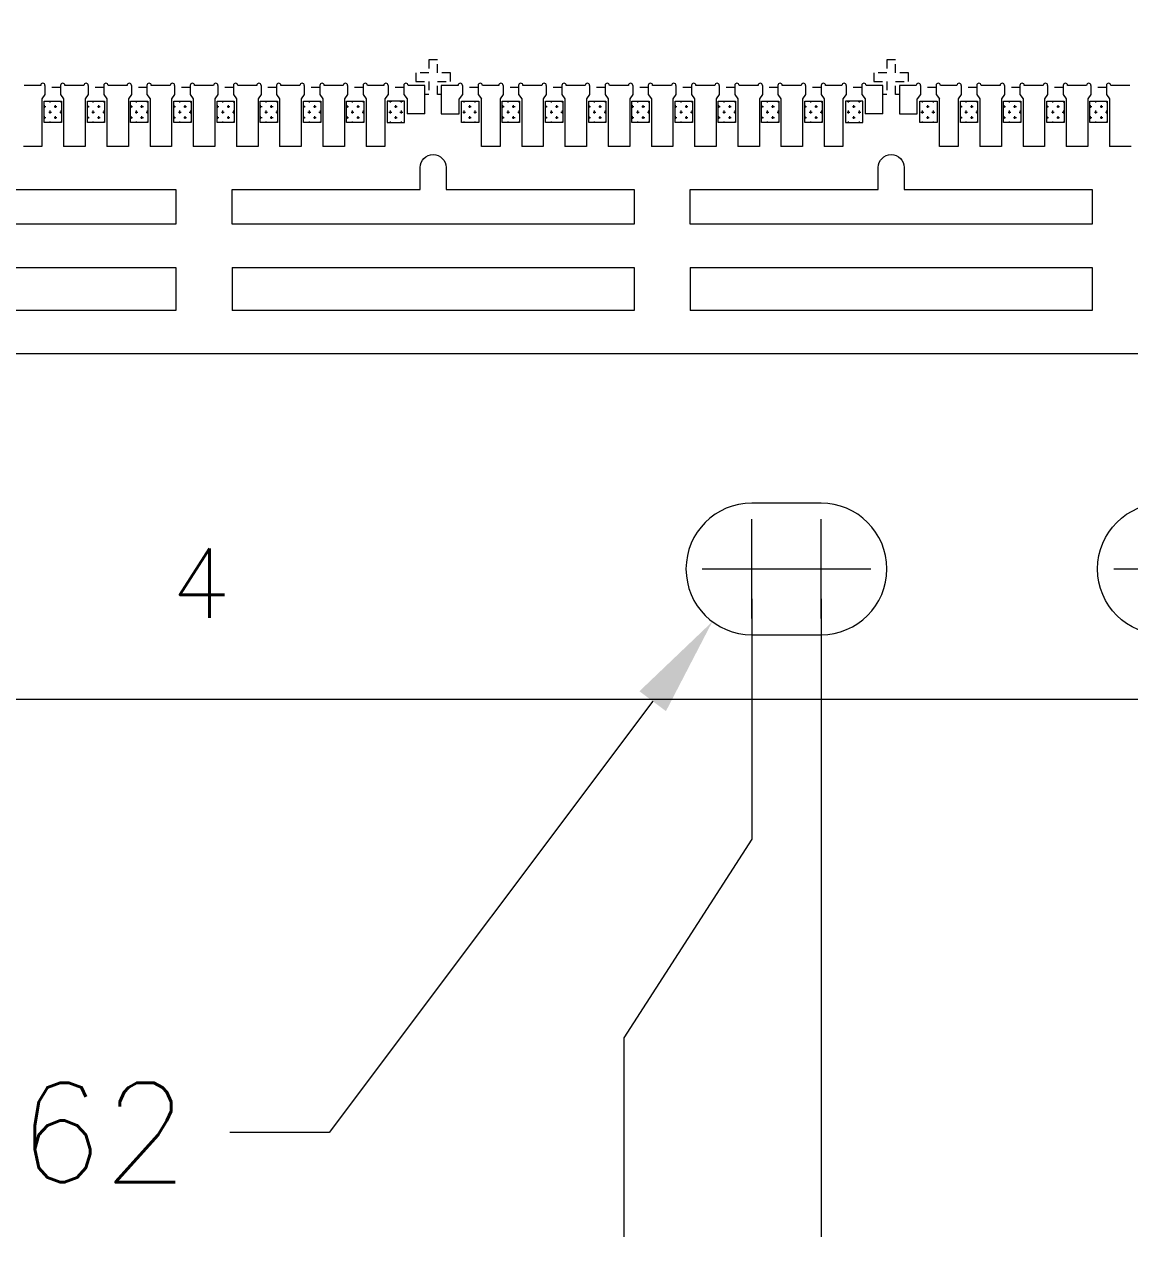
# Model space of a CAD drawing. Header units: millimetres. Extents: x 4859 to 4983, y 1620 to 1771.
# Drawn here: x 4906.87 to 4919.66, y 1675.41 to 1689.44 of the extents above; entities that cross this region are included whole.
import ezdxf

# ---------------------------------------------------------------- set-up
doc = ezdxf.new("R2010")
doc.units = ezdxf.units.MM
doc.linetypes.add('HIDDEN', pattern=[0.375, 0.25, -0.125])
for name, color, linetype in [('1', 7, 'Continuous'), ('1D', 4, 'Continuous'), ('2D', 4, 'Continuous'), ('PKG', 2, 'Continuous'), ('PLATING', 3, 'Continuous')]:
    doc.layers.add(name, color=color, linetype=linetype)
doc.layers.add('标注线', color=3, linetype='Continuous', lineweight=18)
doc.styles.add('SIMPLEX', font='SIMPLEX')
doc.styles.get("Standard").update_dxf_attribs({"font": 'SimSun.ttf'})
pattern_1 = [(0, (363.21542, 12.401424), (0.0635, 0.0635), [0.03175, -0.09525]), (90, (363.231296, 12.38555), (-0.0635, 0.0635), [0.03175, -0.09525])]
pattern_2 = [(0, (368.51542, 12.401424), (0.0635, 0.0635), [0.03175, -0.09525]), (90, (368.531296, 12.38555), (-0.0635, 0.0635), [0.03175, -0.09525])]
pattern_3 = [(0, (373.81542, 12.401424), (0.0635, 0.0635), [0.03175, -0.09525]), (90, (373.831296, 12.38555), (-0.0635, 0.0635), [0.03175, -0.09525])]

msp = doc.modelspace()

# ---------------------------------------------------------------- hatches: boundary and pattern name
at = {"layer": 'PLATING', "lineweight": 5}
h = msp.add_hatch(dxfattribs=at)
h.set_pattern_fill('CROSS', color=3, scale=0.01)
h.set_pattern_definition(pattern_1)
h.paths.add_polyline_path([(4907.2957, 1688.5479), (4907.0957, 1688.5479), (4907.0957, 1688.2979), (4907.2957, 1688.2979)])
h = msp.add_hatch(dxfattribs=at)
h.set_pattern_fill('CROSS', color=3, scale=0.01)
h.set_pattern_definition([(0, (363.71542, 12.401424), (0.0635, 0.0635), [0.03175, -0.09525]), (90, (363.731296, 12.38555), (-0.0635, 0.0635), [0.03175, -0.09525])])
h.paths.add_polyline_path([(4907.7957, 1688.5479), (4907.5957, 1688.5479), (4907.5957, 1688.2979), (4907.7957, 1688.2979)])
h = msp.add_hatch(dxfattribs=at)
h.set_pattern_fill('CROSS', color=3, scale=0.01)
h.set_pattern_definition([(0, (364.21542, 12.401424), (0.0635, 0.0635), [0.03175, -0.09525]), (90, (364.231296, 12.38555), (-0.0635, 0.0635), [0.03175, -0.09525])])
h.paths.add_polyline_path([(4908.2957, 1688.5479), (4908.0957, 1688.5479), (4908.0957, 1688.2979), (4908.2957, 1688.2979)])
h = msp.add_hatch(dxfattribs=at)
h.set_pattern_fill('CROSS', color=3, scale=0.01)
h.set_pattern_definition([(0, (364.71542, 12.401424), (0.0635, 0.0635), [0.03175, -0.09525]), (90, (364.731296, 12.38555), (-0.0635, 0.0635), [0.03175, -0.09525])])
h.paths.add_polyline_path([(4908.7957, 1688.5479), (4908.5957, 1688.5479), (4908.5957, 1688.2979), (4908.7957, 1688.2979)])
h = msp.add_hatch(dxfattribs=at)
h.set_pattern_fill('CROSS', color=3, scale=0.01)
h.set_pattern_definition([(0, (365.21542, 12.401424), (0.0635, 0.0635), [0.03175, -0.09525]), (90, (365.231296, 12.38555), (-0.0635, 0.0635), [0.03175, -0.09525])])
h.paths.add_polyline_path([(4909.2957, 1688.5479), (4909.0957, 1688.5479), (4909.0957, 1688.2979), (4909.2957, 1688.2979)])
h = msp.add_hatch(dxfattribs=at)
h.set_pattern_fill('CROSS', color=3, scale=0.01)
h.set_pattern_definition([(0, (365.71542, 12.401424), (0.0635, 0.0635), [0.03175, -0.09525]), (90, (365.731296, 12.38555), (-0.0635, 0.0635), [0.03175, -0.09525])])
h.paths.add_polyline_path([(4909.7957, 1688.5479), (4909.5957, 1688.5479), (4909.5957, 1688.2979), (4909.7957, 1688.2979)])
h = msp.add_hatch(dxfattribs=at)
h.set_pattern_fill('CROSS', color=3, scale=0.01)
h.set_pattern_definition([(0, (366.21542, 12.401424), (0.0635, 0.0635), [0.03175, -0.09525]), (90, (366.231296, 12.38555), (-0.0635, 0.0635), [0.03175, -0.09525])])
h.paths.add_polyline_path([(4910.2957, 1688.5479), (4910.0957, 1688.5479), (4910.0957, 1688.2979), (4910.2957, 1688.2979)])
h = msp.add_hatch(dxfattribs=at)
h.set_pattern_fill('CROSS', color=3, scale=0.01)
h.set_pattern_definition([(0, (366.71542, 12.401424), (0.0635, 0.0635), [0.03175, -0.09525]), (90, (366.731296, 12.38555), (-0.0635, 0.0635), [0.03175, -0.09525])])
h.paths.add_polyline_path([(4910.7957, 1688.5479), (4910.5957, 1688.5479), (4910.5957, 1688.2979), (4910.7957, 1688.2979)])
h = msp.add_hatch(dxfattribs=at)
h.set_pattern_fill('CROSS', color=3, scale=0.01)
h.set_pattern_definition(pattern_1)
h.paths.add_polyline_path([(4911.2657, 1688.5479), (4911.0657, 1688.5479), (4911.0657, 1688.2979), (4911.2657, 1688.2979)])
h = msp.add_hatch(dxfattribs=at)
h.set_pattern_fill('CROSS', color=3, scale=0.01)
h.set_pattern_definition(pattern_2)
h.paths.add_polyline_path([(4912.1257, 1688.5479), (4911.9257, 1688.5479), (4911.9257, 1688.2979), (4912.1257, 1688.2979)])
h = msp.add_hatch(dxfattribs=at)
h.set_pattern_fill('CROSS', color=3, scale=0.01)
h.set_pattern_definition(pattern_2)
h.paths.add_polyline_path([(4912.5957, 1688.5479), (4912.3957, 1688.5479), (4912.3957, 1688.2979), (4912.5957, 1688.2979)])
h = msp.add_hatch(dxfattribs=at)
h.set_pattern_fill('CROSS', color=3, scale=0.01)
h.set_pattern_definition([(0, (369.01542, 12.401424), (0.0635, 0.0635), [0.03175, -0.09525]), (90, (369.031296, 12.38555), (-0.0635, 0.0635), [0.03175, -0.09525])])
h.paths.add_polyline_path([(4913.0957, 1688.5479), (4912.8957, 1688.5479), (4912.8957, 1688.2979), (4913.0957, 1688.2979)])
h = msp.add_hatch(dxfattribs=at)
h.set_pattern_fill('CROSS', color=3, scale=0.01)
h.set_pattern_definition([(0, (369.51542, 12.401424), (0.0635, 0.0635), [0.03175, -0.09525]), (90, (369.531296, 12.38555), (-0.0635, 0.0635), [0.03175, -0.09525])])
h.paths.add_polyline_path([(4913.5957, 1688.5479), (4913.3957, 1688.5479), (4913.3957, 1688.2979), (4913.5957, 1688.2979)])
h = msp.add_hatch(dxfattribs=at)
h.set_pattern_fill('CROSS', color=3, scale=0.01)
h.set_pattern_definition([(0, (370.01542, 12.401424), (0.0635, 0.0635), [0.03175, -0.09525]), (90, (370.031296, 12.38555), (-0.0635, 0.0635), [0.03175, -0.09525])])
h.paths.add_polyline_path([(4914.0957, 1688.5479), (4913.8957, 1688.5479), (4913.8957, 1688.2979), (4914.0957, 1688.2979)])
h = msp.add_hatch(dxfattribs=at)
h.set_pattern_fill('CROSS', color=3, scale=0.01)
h.set_pattern_definition([(0, (370.51542, 12.401424), (0.0635, 0.0635), [0.03175, -0.09525]), (90, (370.531296, 12.38555), (-0.0635, 0.0635), [0.03175, -0.09525])])
h.paths.add_polyline_path([(4914.5957, 1688.5479), (4914.3957, 1688.5479), (4914.3957, 1688.2979), (4914.5957, 1688.2979)])
h = msp.add_hatch(dxfattribs=at)
h.set_pattern_fill('CROSS', color=3, scale=0.01)
h.set_pattern_definition([(0, (371.01542, 12.401424), (0.0635, 0.0635), [0.03175, -0.09525]), (90, (371.031296, 12.38555), (-0.0635, 0.0635), [0.03175, -0.09525])])
h.paths.add_polyline_path([(4915.0957, 1688.5479), (4914.8957, 1688.5479), (4914.8957, 1688.2979), (4915.0957, 1688.2979)])
h = msp.add_hatch(dxfattribs=at)
h.set_pattern_fill('CROSS', color=3, scale=0.01)
h.set_pattern_definition([(0, (371.51542, 12.401424), (0.0635, 0.0635), [0.03175, -0.09525]), (90, (371.531296, 12.38555), (-0.0635, 0.0635), [0.03175, -0.09525])])
h.paths.add_polyline_path([(4915.5957, 1688.5479), (4915.3957, 1688.5479), (4915.3957, 1688.2979), (4915.5957, 1688.2979)])
h = msp.add_hatch(dxfattribs=at)
h.set_pattern_fill('CROSS', color=3, scale=0.01)
h.set_pattern_definition([(0, (372.01542, 12.401424), (0.0635, 0.0635), [0.03175, -0.09525]), (90, (372.031296, 12.38555), (-0.0635, 0.0635), [0.03175, -0.09525])])
h.paths.add_polyline_path([(4916.0957, 1688.5479), (4915.8957, 1688.5479), (4915.8957, 1688.2979), (4916.0957, 1688.2979)])
h = msp.add_hatch(dxfattribs=at)
h.set_pattern_fill('CROSS', color=3, scale=0.01)
h.set_pattern_definition(pattern_2)
h.paths.add_polyline_path([(4916.5657, 1688.5479), (4916.3657, 1688.5479), (4916.3657, 1688.2979), (4916.5657, 1688.2979)])
h = msp.add_hatch(dxfattribs=at)
h.set_pattern_fill('CROSS', color=3, scale=0.01)
h.set_pattern_definition(pattern_3)
h.paths.add_polyline_path([(4917.4257, 1688.5479), (4917.2257, 1688.5479), (4917.2257, 1688.2979), (4917.4257, 1688.2979)])
h = msp.add_hatch(dxfattribs=at)
h.set_pattern_fill('CROSS', color=3, scale=0.01)
h.set_pattern_definition(pattern_3)
h.paths.add_polyline_path([(4917.8957, 1688.5479), (4917.6957, 1688.5479), (4917.6957, 1688.2979), (4917.8957, 1688.2979)])
h = msp.add_hatch(dxfattribs=at)
h.set_pattern_fill('CROSS', color=3, scale=0.01)
h.set_pattern_definition([(0, (374.31542, 12.401424), (0.0635, 0.0635), [0.03175, -0.09525]), (90, (374.331296, 12.38555), (-0.0635, 0.0635), [0.03175, -0.09525])])
h.paths.add_polyline_path([(4918.3957, 1688.5479), (4918.1957, 1688.5479), (4918.1957, 1688.2979), (4918.3957, 1688.2979)])
h = msp.add_hatch(dxfattribs=at)
h.set_pattern_fill('CROSS', color=3, scale=0.01)
h.set_pattern_definition([(0, (374.81542, 12.401424), (0.0635, 0.0635), [0.03175, -0.09525]), (90, (374.831296, 12.38555), (-0.0635, 0.0635), [0.03175, -0.09525])])
h.paths.add_polyline_path([(4918.8957, 1688.5479), (4918.6957, 1688.5479), (4918.6957, 1688.2979), (4918.8957, 1688.2979)])
h = msp.add_hatch(dxfattribs=at)
h.set_pattern_fill('CROSS', color=3, scale=0.01)
h.set_pattern_definition([(0, (375.31542, 12.401424), (0.0635, 0.0635), [0.03175, -0.09525]), (90, (375.331296, 12.38555), (-0.0635, 0.0635), [0.03175, -0.09525])])
h.paths.add_polyline_path([(4919.3957, 1688.5479), (4919.1957, 1688.5479), (4919.1957, 1688.2979), (4919.3957, 1688.2979)])

# ---------------------------------------------------------------- linework, layer by layer
at = {"lineweight": 5}
for p, q in [((4907.1057, 1688.6229), (4907.0707, 1688.5729)), ((4907.1057, 1688.7279), (4907.1057, 1688.6229)), ((4907.2857, 1688.7279), (4907.2857, 1688.6229)), ((4907.2857, 1688.6229), (4907.3207, 1688.5729)), ((4907.6057, 1688.6229), (4907.5707, 1688.5729)), ((4907.6057, 1688.7279), (4907.6057, 1688.6229)), ((4907.7857, 1688.7279), (4907.7857, 1688.6229)), ((4907.7857, 1688.6229), (4907.8207, 1688.5729)), ((4908.1057, 1688.6229), (4908.0707, 1688.5729)), ((4908.1057, 1688.7279), (4908.1057, 1688.6229)), ((4908.2857, 1688.7279), (4908.2857, 1688.6229)), ((4908.2857, 1688.6229), (4908.3207, 1688.5729)), ((4908.6057, 1688.6229), (4908.5707, 1688.5729)), ((4908.6057, 1688.7279), (4908.6057, 1688.6229)), ((4908.7857, 1688.7279), (4908.7857, 1688.6229)), ((4908.7857, 1688.6229), (4908.8207, 1688.5729)), ((4909.1057, 1688.6229), (4909.0707, 1688.5729)), ((4909.1057, 1688.7279), (4909.1057, 1688.6229)), ((4909.2857, 1688.7279), (4909.2857, 1688.6229)), ((4909.2857, 1688.6229), (4909.3207, 1688.5729)), ((4909.6057, 1688.6229), (4909.5707, 1688.5729)), ((4909.6057, 1688.7279), (4909.6057, 1688.6229)), ((4909.7857, 1688.7279), (4909.7857, 1688.6229)), ((4909.7857, 1688.6229), (4909.8207, 1688.5729)), ((4910.1057, 1688.6229), (4910.0707, 1688.5729)), ((4910.1057, 1688.7279), (4910.1057, 1688.6229)), ((4910.2857, 1688.7279), (4910.2857, 1688.6229)), ((4910.2857, 1688.6229), (4910.3207, 1688.5729)), ((4910.6057, 1688.6229), (4910.5707, 1688.5729)), ((4910.6057, 1688.7279), (4910.6057, 1688.6229)), ((4910.7857, 1688.7279), (4910.7857, 1688.6229)), ((4910.7857, 1688.6229), (4910.8207, 1688.5729)), ((4911.0757, 1688.6229), (4911.0357, 1688.5729)), ((4911.0757, 1688.7279), (4911.0757, 1688.6229)), ((4911.2557, 1688.7279), (4911.2557, 1688.6229)), ((4911.2557, 1688.6229), (4911.2957, 1688.5729)), ((4911.9357, 1688.6229), (4911.8957, 1688.5729)), ((4911.9357, 1688.7279), (4911.9357, 1688.6229)), ((4912.1157, 1688.7279), (4912.1157, 1688.6229)), ((4912.1157, 1688.6229), (4912.1557, 1688.5729)), ((4912.4057, 1688.6229), (4912.3707, 1688.5729)), ((4912.4057, 1688.7279), (4912.4057, 1688.6229)), ((4912.5857, 1688.7279), (4912.5857, 1688.6229)), ((4912.5857, 1688.6229), (4912.6207, 1688.5729)), ((4912.9057, 1688.6229), (4912.8707, 1688.5729)), ((4912.9057, 1688.7279), (4912.9057, 1688.6229)), ((4913.0857, 1688.7279), (4913.0857, 1688.6229)), ((4913.0857, 1688.6229), (4913.1207, 1688.5729)), ((4913.4057, 1688.6229), (4913.3707, 1688.5729)), ((4913.4057, 1688.7279), (4913.4057, 1688.6229)), ((4913.5857, 1688.7279), (4913.5857, 1688.6229)), ((4913.5857, 1688.6229), (4913.6207, 1688.5729)), ((4913.9057, 1688.6229), (4913.8707, 1688.5729)), ((4913.9057, 1688.7279), (4913.9057, 1688.6229)), ((4914.0857, 1688.7279), (4914.0857, 1688.6229)), ((4914.0857, 1688.6229), (4914.1207, 1688.5729)), ((4914.4057, 1688.6229), (4914.3707, 1688.5729)), ((4914.4057, 1688.7279), (4914.4057, 1688.6229)), ((4914.5857, 1688.7279), (4914.5857, 1688.6229)), ((4914.5857, 1688.6229), (4914.6207, 1688.5729)), ((4914.9057, 1688.6229), (4914.8707, 1688.5729)), ((4914.9057, 1688.7279), (4914.9057, 1688.6229)), ((4915.0857, 1688.7279), (4915.0857, 1688.6229)), ((4915.0857, 1688.6229), (4915.1207, 1688.5729)), ((4915.4057, 1688.6229), (4915.3707, 1688.5729)), ((4915.4057, 1688.7279), (4915.4057, 1688.6229)), ((4915.5857, 1688.7279), (4915.5857, 1688.6229)), ((4915.5857, 1688.6229), (4915.6207, 1688.5729)), ((4915.9057, 1688.6229), (4915.8707, 1688.5729)), ((4915.9057, 1688.7279), (4915.9057, 1688.6229)), ((4916.0857, 1688.7279), (4916.0857, 1688.6229)), ((4916.0857, 1688.6229), (4916.1207, 1688.5729)), ((4916.3757, 1688.6229), (4916.3357, 1688.5729)), ((4916.3757, 1688.7279), (4916.3757, 1688.6229)), ((4916.5557, 1688.7279), (4916.5557, 1688.6229)), ((4916.5557, 1688.6229), (4916.5957, 1688.5729)), ((4917.2357, 1688.6229), (4917.1957, 1688.5729)), ((4917.2357, 1688.7279), (4917.2357, 1688.6229)), ((4917.4157, 1688.7279), (4917.4157, 1688.6229)), ((4917.4157, 1688.6229), (4917.4557, 1688.5729)), ((4917.7057, 1688.6229), (4917.6707, 1688.5729)), ((4917.7057, 1688.7279), (4917.7057, 1688.6229)), ((4917.8857, 1688.7279), (4917.8857, 1688.6229)), ((4917.8857, 1688.6229), (4917.9207, 1688.5729)), ((4918.2057, 1688.6229), (4918.1707, 1688.5729)), ((4918.2057, 1688.7279), (4918.2057, 1688.6229)), ((4918.3857, 1688.7279), (4918.3857, 1688.6229)), ((4918.3857, 1688.6229), (4918.4207, 1688.5729)), ((4918.7057, 1688.6229), (4918.6707, 1688.5729)), ((4918.7057, 1688.7279), (4918.7057, 1688.6229)), ((4918.8857, 1688.7279), (4918.8857, 1688.6229)), ((4918.8857, 1688.6229), (4918.9207, 1688.5729)), ((4919.2057, 1688.6229), (4919.1707, 1688.5729)), ((4919.2057, 1688.7279), (4919.2057, 1688.6229)), ((4919.3857, 1688.7279), (4919.3857, 1688.6229)), ((4919.3857, 1688.6229), (4919.4207, 1688.5729)), ((4907.0707, 1688.5729), (4907.0707, 1688.0229)), ((4907.3207, 1688.5729), (4907.3207, 1688.0229)), ((4907.5707, 1688.5729), (4907.5707, 1688.0229)), ((4907.8207, 1688.5729), (4907.8207, 1688.0229)), ((4908.0707, 1688.5729), (4908.0707, 1688.0229)), ((4908.3207, 1688.5729), (4908.3207, 1688.0229)), ((4908.5707, 1688.5729), (4908.5707, 1688.0229)), ((4908.8207, 1688.5729), (4908.8207, 1688.0229)), ((4909.0707, 1688.5729), (4909.0707, 1688.0229)), ((4909.3207, 1688.5729), (4909.3207, 1688.0229)), ((4909.5707, 1688.5729), (4909.5707, 1688.0229)), ((4909.8207, 1688.5729), (4909.8207, 1688.0229)), ((4910.0707, 1688.5729), (4910.0707, 1688.0229)), ((4910.3207, 1688.5729), (4910.3207, 1688.0229)), ((4910.5707, 1688.5729), (4910.5707, 1688.0229)), ((4910.8207, 1688.5729), (4910.8207, 1688.0229)), ((4911.0357, 1688.5729), (4911.0357, 1688.0229)), ((4911.2957, 1688.5729), (4911.2957, 1688.3979)), ((4911.8957, 1688.3979), (4911.8957, 1688.5729)), ((4912.1557, 1688.0229), (4912.1557, 1688.5729)), ((4912.3707, 1688.5729), (4912.3707, 1688.0229)), ((4912.6207, 1688.5729), (4912.6207, 1688.0229)), ((4912.8707, 1688.5729), (4912.8707, 1688.0229)), ((4913.1207, 1688.5729), (4913.1207, 1688.0229)), ((4913.3707, 1688.5729), (4913.3707, 1688.0229)), ((4913.6207, 1688.5729), (4913.6207, 1688.0229)), ((4913.8707, 1688.5729), (4913.8707, 1688.0229)), ((4914.1207, 1688.5729), (4914.1207, 1688.0229)), ((4914.3707, 1688.5729), (4914.3707, 1688.0229)), ((4914.6207, 1688.5729), (4914.6207, 1688.0229)), ((4914.8707, 1688.5729), (4914.8707, 1688.0229)), ((4915.1207, 1688.5729), (4915.1207, 1688.0229)), ((4915.3707, 1688.5729), (4915.3707, 1688.0229)), ((4915.6207, 1688.5729), (4915.6207, 1688.0229)), ((4915.8707, 1688.5729), (4915.8707, 1688.0229)), ((4916.1207, 1688.5729), (4916.1207, 1688.0229)), ((4916.3357, 1688.5729), (4916.3357, 1688.0229)), ((4916.5957, 1688.5729), (4916.5957, 1688.3979)), ((4917.1957, 1688.3979), (4917.1957, 1688.5729)), ((4917.4557, 1688.0229), (4917.4557, 1688.5729)), ((4917.6707, 1688.5729), (4917.6707, 1688.0229)), ((4917.9207, 1688.5729), (4917.9207, 1688.0229)), ((4918.1707, 1688.5729), (4918.1707, 1688.0229)), ((4918.4207, 1688.5729), (4918.4207, 1688.0229)), ((4918.6707, 1688.5729), (4918.6707, 1688.0229)), ((4918.9207, 1688.5729), (4918.9207, 1688.0229)), ((4919.1707, 1688.5729), (4919.1707, 1688.0229)), ((4919.4207, 1688.5729), (4919.4207, 1688.0229)), ((4911.5007, 1688.3979), (4911.2957, 1688.3979)), ((4911.6907, 1688.3979), (4911.8957, 1688.3979)), ((4916.8007, 1688.3979), (4916.5957, 1688.3979)), ((4916.9907, 1688.3979), (4917.1957, 1688.3979)), ((4907.0707, 1688.0229), (4906.8557, 1688.0229)), ((4907.5707, 1688.0229), (4907.3207, 1688.0229)), ((4908.0707, 1688.0229), (4907.8207, 1688.0229)), ((4908.5707, 1688.0229), (4908.3207, 1688.0229)), ((4909.0707, 1688.0229), (4908.8207, 1688.0229)), ((4909.5707, 1688.0229), (4909.3207, 1688.0229)), ((4910.0707, 1688.0229), (4909.8207, 1688.0229)), ((4910.5707, 1688.0229), (4910.3207, 1688.0229)), ((4911.0357, 1688.0229), (4910.8207, 1688.0229)), ((4912.3707, 1688.0229), (4912.1557, 1688.0229)), ((4912.8707, 1688.0229), (4912.6207, 1688.0229)), ((4913.3707, 1688.0229), (4913.1207, 1688.0229)), ((4913.8707, 1688.0229), (4913.6207, 1688.0229)), ((4914.3707, 1688.0229), (4914.1207, 1688.0229)), ((4914.8707, 1688.0229), (4914.6207, 1688.0229)), ((4915.3707, 1688.0229), (4915.1207, 1688.0229)), ((4915.8707, 1688.0229), (4915.6207, 1688.0229)), ((4916.3357, 1688.0229), (4916.1207, 1688.0229)), ((4917.6707, 1688.0229), (4917.4557, 1688.0229)), ((4918.1707, 1688.0229), (4917.9207, 1688.0229)), ((4918.6707, 1688.0229), (4918.4207, 1688.0229)), ((4919.1707, 1688.0229), (4918.9207, 1688.0229)), ((4919.6707, 1688.0229), (4919.4207, 1688.0229)), ((4908.6207, 1686.6229), (4908.6207, 1686.1229)), ((4909.2707, 1686.6229), (4909.2707, 1686.1229)), ((4913.9207, 1686.6229), (4913.9207, 1686.1229)), ((4914.5707, 1686.6229), (4914.5707, 1686.1229)), ((4919.2207, 1686.6229), (4919.2207, 1686.1229))]:
    msp.add_line(p, q, dxfattribs=at)
for points in [[(4907.0557, 1688.7279), (4906.8657, 1688.7279)], [(4907.5557, 1688.7279), (4907.3357, 1688.7279)], [(4908.0557, 1688.7279), (4907.8357, 1688.7279)], [(4908.5557, 1688.7279), (4908.3357, 1688.7279)], [(4909.0557, 1688.7279), (4908.8357, 1688.7279)], [(4909.5557, 1688.7279), (4909.3357, 1688.7279)], [(4910.0557, 1688.7279), (4909.8357, 1688.7279)], [(4910.5557, 1688.7279), (4910.3357, 1688.7279)], [(4911.0257, 1688.7279), (4910.8357, 1688.7279)], [(4911.5007, 1688.3979), (4911.5007, 1688.7279), (4911.3057, 1688.7279)], [(4911.8857, 1688.7279), (4911.6907, 1688.7279), (4911.6907, 1688.3979)], [(4912.3557, 1688.7279), (4912.1657, 1688.7279)], [(4912.8557, 1688.7279), (4912.6357, 1688.7279)], [(4913.3557, 1688.7279), (4913.1357, 1688.7279)], [(4913.8557, 1688.7279), (4913.6357, 1688.7279)], [(4914.3557, 1688.7279), (4914.1357, 1688.7279)], [(4914.8557, 1688.7279), (4914.6357, 1688.7279)], [(4915.3557, 1688.7279), (4915.1357, 1688.7279)], [(4915.8557, 1688.7279), (4915.6357, 1688.7279)], [(4916.3257, 1688.7279), (4916.1357, 1688.7279)], [(4916.8007, 1688.3979), (4916.8007, 1688.7279), (4916.6057, 1688.7279)], [(4917.1857, 1688.7279), (4916.9907, 1688.7279), (4916.9907, 1688.3979)], [(4917.6557, 1688.7279), (4917.4657, 1688.7279)], [(4918.1557, 1688.7279), (4917.9357, 1688.7279)], [(4918.6557, 1688.7279), (4918.4357, 1688.7279)], [(4919.1557, 1688.7279), (4918.9357, 1688.7279)], [(4919.6557, 1688.7279), (4919.4357, 1688.7279)], [(4903.9707, 1686.6229), (4908.6207, 1686.6229)], [(4909.2707, 1686.6229), (4913.9207, 1686.6229)], [(4914.5707, 1686.6229), (4919.2207, 1686.6229)], [(4908.6207, 1686.1229), (4903.9707, 1686.1229)], [(4913.9207, 1686.1229), (4909.2707, 1686.1229)], [(4919.2207, 1686.1229), (4914.5707, 1686.1229)]]:
    msp.add_lwpolyline(points, dxfattribs=at)
for points in [[(4906.1457, 1687.7779, -1), (4906.4457, 1687.7779), (4906.4457, 1687.5229), (4908.6207, 1687.5229), (4908.6207, 1687.1229), (4903.9707, 1687.1229), (4903.9707, 1687.5229), (4906.1457, 1687.5229)], [(4911.4457, 1687.7779, -1), (4911.7457, 1687.7779), (4911.7457, 1687.5229), (4913.9207, 1687.5229), (4913.9207, 1687.1229), (4909.2707, 1687.1229), (4909.2707, 1687.5229), (4911.4457, 1687.5229)], [(4916.7457, 1687.7779, -1), (4917.0457, 1687.7779), (4917.0457, 1687.5229), (4919.2207, 1687.5229), (4919.2207, 1687.1229), (4914.5707, 1687.1229), (4914.5707, 1687.5229), (4916.7457, 1687.5229)]]:
    msp.add_lwpolyline(points, format="xyb", close=True, dxfattribs=at)
for centre, start in [((4907.0807, 1688.7279), 360), ((4907.3107, 1688.7279), 360), ((4907.5807, 1688.7279), 360), ((4907.8107, 1688.7279), 360), ((4908.0807, 1688.7279), 360), ((4908.3107, 1688.7279), 360), ((4908.5807, 1688.7279), 360), ((4908.8107, 1688.7279), 360), ((4909.0807, 1688.7279), 360), ((4909.3107, 1688.7279), 360), ((4909.5807, 1688.7279), 360), ((4909.8107, 1688.7279), 360), ((4910.0807, 1688.7279), 360), ((4910.3107, 1688.7279), 360), ((4910.5807, 1688.7279), 360), ((4910.8107, 1688.7279), 360), ((4911.0507, 1688.7279), 360), ((4911.2807, 1688.7279), 360), ((4911.9107, 1688.7279), 0), ((4912.1407, 1688.7279), 360), ((4912.3807, 1688.7279), 360), ((4912.6107, 1688.7279), 360), ((4912.8807, 1688.7279), 360), ((4913.1107, 1688.7279), 360), ((4913.3807, 1688.7279), 360), ((4913.6107, 1688.7279), 360), ((4913.8807, 1688.7279), 360), ((4914.1107, 1688.7279), 360), ((4914.3807, 1688.7279), 360), ((4914.6107, 1688.7279), 360), ((4914.8807, 1688.7279), 360), ((4915.1107, 1688.7279), 360), ((4915.3807, 1688.7279), 360), ((4915.6107, 1688.7279), 360), ((4915.8807, 1688.7279), 360), ((4916.1107, 1688.7279), 360), ((4916.3507, 1688.7279), 360), ((4916.5807, 1688.7279), 360), ((4917.2107, 1688.7279), 0), ((4917.4407, 1688.7279), 360), ((4917.6807, 1688.7279), 360), ((4917.9107, 1688.7279), 360), ((4918.1807, 1688.7279), 360), ((4918.4107, 1688.7279), 360), ((4918.6807, 1688.7279), 360), ((4918.9107, 1688.7279), 360), ((4919.1807, 1688.7279), 360), ((4919.4107, 1688.7279), 360)]:
    msp.add_arc(centre, 0.025, start, 180, dxfattribs=at)
at = {"layer": '1', "lineweight": 5}
msp.add_line((4959.2957, 1681.6229), (4883.7957, 1681.6229), dxfattribs=at)
msp.add_lwpolyline([(4916.0837, 1682.3729, 1), (4916.0837, 1683.8969), (4915.2837, 1683.8969, 1), (4915.2837, 1682.3729)], format="xyb", close=True, dxfattribs=at)
msp.add_circle((4920.0457, 1683.1349), 0.762, dxfattribs=at)
at = {"layer": '1D', "color": 4, "linetype": 'HIDDEN', "lineweight": 5, "ltscale": 0.3}
for points in [[(4907.2857, 1688.7029), (4907.1057, 1688.7029)], [(4907.7857, 1688.7029), (4907.6057, 1688.7029)], [(4908.2857, 1688.7029), (4908.1057, 1688.7029)], [(4908.7857, 1688.7029), (4908.6057, 1688.7029)], [(4909.2857, 1688.7029), (4909.1057, 1688.7029)], [(4909.7857, 1688.7029), (4909.6057, 1688.7029)], [(4910.2857, 1688.7029), (4910.1057, 1688.7029)], [(4910.7857, 1688.7029), (4910.6057, 1688.7029)], [(4911.2557, 1688.7029), (4911.0757, 1688.7029)], [(4912.1157, 1688.7029), (4911.9357, 1688.7029)], [(4912.5857, 1688.7029), (4912.4057, 1688.7029)], [(4913.0857, 1688.7029), (4912.9057, 1688.7029)], [(4913.5857, 1688.7029), (4913.4057, 1688.7029)], [(4914.0857, 1688.7029), (4913.9057, 1688.7029)], [(4914.5857, 1688.7029), (4914.4057, 1688.7029)], [(4915.0857, 1688.7029), (4914.9057, 1688.7029)], [(4915.5857, 1688.7029), (4915.4057, 1688.7029)], [(4916.0857, 1688.7029), (4915.9057, 1688.7029)], [(4916.5557, 1688.7029), (4916.3757, 1688.7029)], [(4917.4157, 1688.7029), (4917.2357, 1688.7029)], [(4917.8857, 1688.7029), (4917.7057, 1688.7029)], [(4918.3857, 1688.7029), (4918.2057, 1688.7029)], [(4918.8857, 1688.7029), (4918.7057, 1688.7029)], [(4919.3857, 1688.7029), (4919.2057, 1688.7029)]]:
    msp.add_lwpolyline(points, dxfattribs=at)
at = {"layer": '2D', "color": 4, "linetype": 'HIDDEN', "lineweight": 5, "ltscale": 0.3}
for points in [[(4911.6907, 1688.6229), (4911.6457, 1688.6229), (4911.6457, 1688.7729), (4911.7957, 1688.7729), (4911.7957, 1688.8729), (4911.6457, 1688.8729), (4911.6457, 1689.0229), (4911.5457, 1689.0229), (4911.5457, 1688.8729), (4911.3957, 1688.8729), (4911.3957, 1688.7729), (4911.5457, 1688.7729), (4911.5457, 1688.6229), (4911.5007, 1688.6229)], [(4916.9907, 1688.6229), (4916.9457, 1688.6229), (4916.9457, 1688.7729), (4917.0957, 1688.7729), (4917.0957, 1688.8729), (4916.9457, 1688.8729), (4916.9457, 1689.0229), (4916.8457, 1689.0229), (4916.8457, 1688.8729), (4916.6957, 1688.8729), (4916.6957, 1688.7729), (4916.8457, 1688.7729), (4916.8457, 1688.6229), (4916.8007, 1688.6229)]]:
    msp.add_lwpolyline(points, dxfattribs=at)
at = {"layer": 'PKG', "lineweight": 5}
for p, q in [((4915.2837, 1682.5599), (4915.2837, 1683.7099)), ((4916.0837, 1682.5599), (4916.0837, 1683.7099)), ((4914.7087, 1683.1349), (4915.8587, 1683.1349)), ((4915.5087, 1683.1349), (4916.6587, 1683.1349)), ((4919.4707, 1683.1349), (4920.6207, 1683.1349))]:
    msp.add_line(p, q, dxfattribs=at)
at = {"layer": 'PKG', "color": 1, "lineweight": 5}
msp.add_lwpolyline([(4959.2957, 1685.6229), (4887.2957, 1685.6229), (4887.2957, 1755.6229), (4959.2957, 1755.6229)], dxfattribs=at)
at = {"layer": 'PLATING', "lineweight": 5}
for points in [[(4907.0957, 1688.5479), (4907.2957, 1688.5479), (4907.2957, 1688.2979), (4907.0957, 1688.2979)], [(4907.5957, 1688.5479), (4907.7957, 1688.5479), (4907.7957, 1688.2979), (4907.5957, 1688.2979)], [(4908.0957, 1688.5479), (4908.2957, 1688.5479), (4908.2957, 1688.2979), (4908.0957, 1688.2979)], [(4908.5957, 1688.5479), (4908.7957, 1688.5479), (4908.7957, 1688.2979), (4908.5957, 1688.2979)], [(4909.0957, 1688.5479), (4909.2957, 1688.5479), (4909.2957, 1688.2979), (4909.0957, 1688.2979)], [(4909.5957, 1688.5479), (4909.7957, 1688.5479), (4909.7957, 1688.2979), (4909.5957, 1688.2979)], [(4910.0957, 1688.5479), (4910.2957, 1688.5479), (4910.2957, 1688.2979), (4910.0957, 1688.2979)], [(4910.5957, 1688.5479), (4910.7957, 1688.5479), (4910.7957, 1688.2979), (4910.5957, 1688.2979)], [(4911.2657, 1688.5479), (4911.0657, 1688.5479), (4911.0657, 1688.2979), (4911.2657, 1688.2979)], [(4911.9257, 1688.5479), (4912.1257, 1688.5479), (4912.1257, 1688.2979), (4911.9257, 1688.2979)], [(4912.3957, 1688.5479), (4912.5957, 1688.5479), (4912.5957, 1688.2979), (4912.3957, 1688.2979)], [(4912.8957, 1688.5479), (4913.0957, 1688.5479), (4913.0957, 1688.2979), (4912.8957, 1688.2979)], [(4913.3957, 1688.5479), (4913.5957, 1688.5479), (4913.5957, 1688.2979), (4913.3957, 1688.2979)], [(4913.8957, 1688.5479), (4914.0957, 1688.5479), (4914.0957, 1688.2979), (4913.8957, 1688.2979)], [(4914.3957, 1688.5479), (4914.5957, 1688.5479), (4914.5957, 1688.2979), (4914.3957, 1688.2979)], [(4914.8957, 1688.5479), (4915.0957, 1688.5479), (4915.0957, 1688.2979), (4914.8957, 1688.2979)], [(4915.3957, 1688.5479), (4915.5957, 1688.5479), (4915.5957, 1688.2979), (4915.3957, 1688.2979)], [(4915.8957, 1688.5479), (4916.0957, 1688.5479), (4916.0957, 1688.2979), (4915.8957, 1688.2979)], [(4916.5657, 1688.5479), (4916.3657, 1688.5479), (4916.3657, 1688.2979), (4916.5657, 1688.2979)], [(4917.2257, 1688.5479), (4917.4257, 1688.5479), (4917.4257, 1688.2979), (4917.2257, 1688.2979)], [(4917.6957, 1688.5479), (4917.8957, 1688.5479), (4917.8957, 1688.2979), (4917.6957, 1688.2979)], [(4918.1957, 1688.5479), (4918.3957, 1688.5479), (4918.3957, 1688.2979), (4918.1957, 1688.2979)], [(4918.6957, 1688.5479), (4918.8957, 1688.5479), (4918.8957, 1688.2979), (4918.6957, 1688.2979)], [(4919.1957, 1688.5479), (4919.3957, 1688.5479), (4919.3957, 1688.2979), (4919.1957, 1688.2979)]]:
    msp.add_lwpolyline(points, close=True, dxfattribs=at)
at = {"layer": '标注线', "lineweight": 5}
for p, q in [((4915.2837, 1682.7899), (4915.2837, 1680.0097)), ((4916.0837, 1682.7899), (4916.0837, 1675.4097)), ((4914.1366, 1681.6052), (4910.3953, 1676.6161)), ((4915.2837, 1680.0097), (4913.8019, 1677.7097)), ((4913.8019, 1677.7097), (4913.8019, 1675.4097)), ((4910.3953, 1676.6161), (4909.2453, 1676.6161))]:
    msp.add_line(p, q, dxfattribs=at)
msp.add_solid([(4913.9832, 1681.7202), (4914.2899, 1681.4902), (4914.8265, 1682.5252)], dxfattribs=at)

# ---------------------------------------------------------------- texts
at = {"layer": 'PKG', "color": 1, "lineweight": 5, "insert": (4908.9073, 1682.9696), "char_height": 0.8, "attachment_point": 5}
msp.add_mtext('{\\Fsimplex|c134;4}', dxfattribs=at)
at = {"layer": '标注线', "lineweight": 5, "insert": (4906.0253, 1676.6161), "char_height": 1.15, "attachment_point": 5, "style": 'SIMPLEX'}
msp.add_mtext('\\A1;R0.762', dxfattribs=at)

doc.saveas('drawing.dxf')
